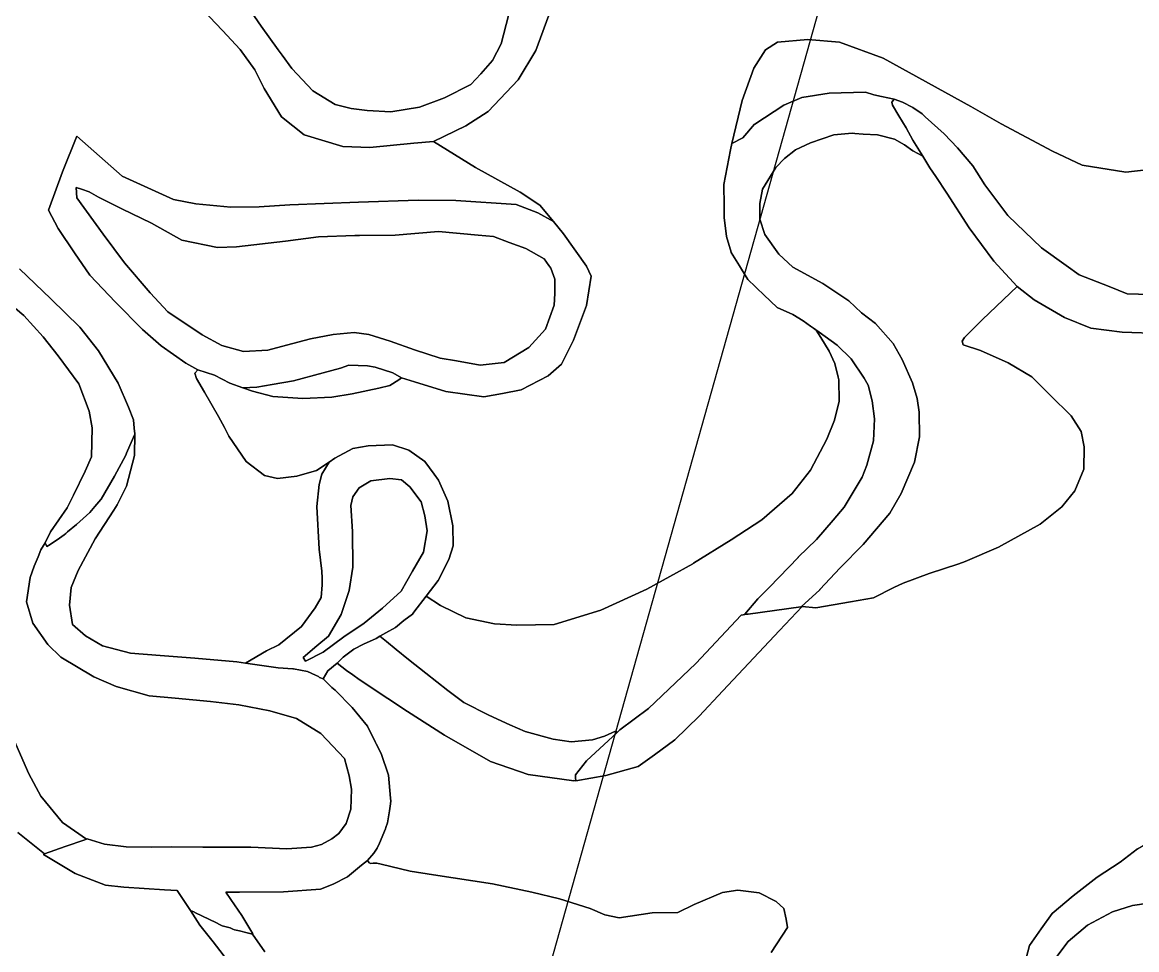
# Model space of a CAD drawing. Header units: inches. Extents: x 288635 to 1232953, y 676945 to 1655780.
# Drawn here: x 397102 to 421189, y 936147 to 956191 of the extents above; entities that cross this region are included whole.
import ezdxf

# ---------------------------------------------------------------- set-up
doc = ezdxf.new("R2010")
doc.units = ezdxf.units.IN
doc.header["$MEASUREMENT"] = 0
doc.layers.add('Images', color=7, linetype='Continuous')
picture_1 = doc.add_image_def('image12.jpg', size_in_pixel=(1536, 2752))

msp = doc.modelspace()

# ---------------------------------------------------------------- linework, layer by layer
at = {"color": 1}
for points in [[(401879.6, 956663.4603), (402265.6808, 956104.6592), (402631.4415, 955596.6582), (402716.5064, 955481.3159), (402931.1621, 955190.2573), (403383.283, 954712.7364), (403860.804, 954413.0158), (404211.3247, 954326.6556), (404556.7654, 954280.9355), (405064.7664, 954255.5355), (405684.5276, 954357.1357), (406228.0887, 954555.2561), (406797.0498, 954844.8167), (407010.4103, 955078.4971), (407264.4108, 955362.9777), (407452.3711, 955723.6584), (407721.6117, 956759.9805)], [(407721.6117, 956759.9805), (407452.3711, 955723.6584), (407264.4108, 955362.9777), (407010.4103, 955078.4971), (406797.0498, 954844.8167), (406228.0887, 954555.2561), (405684.5276, 954357.1357), (405064.7664, 954255.5355), (404556.7654, 954280.9355), (404211.3247, 954326.6556), (403860.804, 954413.0158), (403383.283, 954712.7364), (402931.1621, 955190.2573), (402716.5064, 955481.3159), (402631.4415, 955596.6582), (402265.6808, 956104.6592), (401879.6, 956663.4603)], [(400868.678, 956607.5802), (401427.4791, 956013.219), (401808.4799, 955601.7382), (402128.5205, 955159.7773), (402326.6409, 954758.4565), (402702.5617, 954148.8553), (403195.3226, 953757.6945), (404028.4443, 953508.774), (404612.6455, 953483.3739), (405567.6874, 953579.8941), (405992.7152, 953611.9239), (406894.417, 953053.1227), (407859.619, 952519.7217), (408291.4198, 952240.3211), (408580.7842, 951885.8497), (408242.4743, 952073.294), (407776.8067, 952253.2111), (406469.7624, 952337.8779), (405654.8441, 952348.4613), (404368.9665, 952300.8362), (402887.2969, 952247.9194), (402220.5456, 952200.2943), (401612.0027, 952195.0026), (400855.2928, 952269.0861), (400368.4585, 952364.3363), (399262.498, 952867.0456), (398277.611, 953730.859), (397967.7304, 952958.6975), (397668.0098, 952130.6558), (397876.2902, 951734.415), (398231.8909, 951211.174), (398562.0916, 950728.573), (399114.331, 950141.8318), (399701.7072, 949554.4557), (400103.8747, 949194.6216), (400633.0424, 948824.2042), (400896.4236, 948676.9569), (400827.6318, 948608.1651), (400864.6736, 948491.7482), (401039.2989, 948195.4142), (401340.9245, 947671.5382), (401470.451, 947430.5587), (401568.4667, 947248.204), (401944.1757, 946697.8696), (402335.7599, 946396.244), (402616.2187, 946332.7438), (403034.2613, 946380.3689), (403462.8871, 946507.3692), (403732.2912, 946686.9719), (403578.3584, 946422.5701), (403519.0916, 946202.4363), (403468.2915, 945728.3021), (403519.0916, 944805.4335), (403578.3584, 944331.2993), (403582.765, 944177.0696), (403586.8251, 944034.9653), (403561.425, 943755.5648), (403434.4248, 943535.431), (403138.0909, 943129.0302), (402647.0232, 942739.5627), (402379.6801, 942605.8912), (401923.4394, 942339.539), (401738.9046, 942365.5106), (400832.7049, 942444.8858), (400080.4873, 942505.491), (399437.025, 942557.3339), (398835.0967, 942716.0842), (398471.2939, 942927.7513), (398186.8663, 943179.106), (398123.7995, 943592.7063), (398160.4079, 943972.8576), (398312.5436, 944343.275), (398676.3464, 945024.5784), (399079.3511, 945645.8772), (399152.5974, 945758.7986), (399357.6499, 946162.289), (399529.6294, 946830.3633), (399536.244, 947293.3851), (399520.3834, 947415.1841), (399502.5231, 947595.31), (399400.6962, 947873.9943), (399172.0957, 948388.3453), (398746.6448, 949093.1967), (398346.594, 949601.1977), (397717.9428, 950217.149), (397038.4914, 950864.8502)], [(408532.7203, 956482.1296), (408202.5196, 955580.4278), (407821.5189, 954945.4265), (407173.8176, 954259.6252), (406691.2166, 953954.8245), (405992.7152, 953611.9239), (405567.6874, 953579.8941), (404612.6455, 953483.3739), (404028.4443, 953508.774), (403195.3226, 953757.6945), (402702.5617, 954148.8553), (402326.6409, 954758.4565), (402128.5205, 955159.7773), (401808.4799, 955601.7382), (401427.4791, 956013.219), (400868.678, 956607.5802)], [(421829.6469, 953053.1227), (420953.3451, 952951.5225), (420013.5433, 953103.9228), (419365.842, 953408.7235), (418260.9398, 953992.9246), (417600.5384, 954373.9254), (415708.2347, 955415.3275), (414768.4328, 955758.2282), (414082.6314, 955821.7283), (413422.2301, 955758.2282), (413168.2296, 955593.1278), (412914.2291, 955199.427), (412660.2286, 954500.9256), (412439.1337, 953572.3269), (412406.2281, 953434.1235), (412266.5278, 952684.822), (412274.7637, 952223.6106), (412270.8014, 952143.8701), (412273.9361, 951968.3289), (412324.7362, 951561.9281), (412424.8621, 951224.003), (412426.3364, 951219.0274), (412427.0584, 951217.8413), (412602.8137, 950929.1004), (412647.4614, 950855.7506), (412781.9371, 950634.8262), (412951.6889, 950471.8645), (412978.48, 950446.145), (413132.561, 950298.2273), (413416.9384, 950025.225), (413755.6883, 949871.9293), (413980.9574, 949738.9391), (414141.2963, 949625.7588), (414202.7314, 949582.3929), (414259.2784, 949533.3854), (414358.5914, 949376.6916), (414545.029, 949082.5345), (414661.3574, 948814.0843), (414738.2209, 948523.6207), (414748.2294, 948460.2333), (414754.5794, 948003.0324), (414659.3292, 947590.2815), (414487.8789, 947183.8807), (414138.6282, 946510.7794), (413738.5774, 946009.1284), (413084.5261, 945437.6272), (412424.1248, 945005.8264), (411611.3231, 944497.8254), (411596.6203, 944489.688), (410601.6711, 943939.0242), (409604.7191, 943488.1733), (408595.0671, 943177.0227), (407788.6155, 943157.9727), (407306.0145, 943189.7227), (406690.0633, 943323.073), (406143.9622, 943589.7735), (405832.8116, 943786.6239), (406093.1621, 944129.5246), (406321.7625, 944580.3755), (406417.0127, 944872.4761), (406410.6627, 945310.627), (406302.7125, 945844.0281), (406099.5121, 946294.879), (406000.7375, 946427.279), (405801.0615, 946694.9298), (405458.1608, 946942.5802), (405102.5601, 947056.8805), (404579.431, 947036.5369), (404246.0553, 946978.3285), (403859.7629, 946771.953), (403732.2912, 946686.9719), (403462.8871, 946507.3692), (403034.2613, 946380.3689), (402616.2187, 946332.7438), (402335.7599, 946396.244), (401944.1757, 946697.8696), (401568.4667, 947248.204), (401470.451, 947430.5587), (401340.9245, 947671.5382), (401039.2989, 948195.4142), (400864.6736, 948491.7482), (400827.6318, 948608.1651), (400896.4236, 948676.9569), (401255.6223, 948562.7121), (401584.3417, 948391.2063), (401867.4017, 948293.8093), (402076.4677, 948221.8726), (402515.6769, 948100.164), (403166.5532, 948063.1223), (403790.9711, 948089.5807), (404230.1803, 948158.3725), (404806.9731, 948280.0811), (405045.0986, 948338.2895), (405237.9278, 948464.4558), (405299.4105, 948504.6834), (405578.8111, 948422.1332), (406258.2624, 948212.5828), (407077.4141, 948098.2826), (407483.8149, 948168.1327), (407884.3066, 948245.3912), (408466.3911, 948549.6626), (408757.4334, 948801.0173), (409015.3213, 949319.3153), (409294.7218, 950068.6168), (409396.322, 950703.618), (409294.7218, 950919.5185), (408799.4208, 951618.0199), (408580.7842, 951885.8497), (408291.4198, 952240.3211), (407859.619, 952519.7217), (406894.417, 953053.1227), (405992.7152, 953611.9239), (406691.2166, 953954.8245), (407173.8176, 954259.6252), (407821.5189, 954945.4265), (408202.5196, 955580.4278), (408532.7203, 956482.1296)], [(421971.5076, 950291.5776), (420980.9056, 950323.3277), (420595.151, 950477.1562), (419945.8535, 950736.0785), (419666.9069, 950934.3921), (419133.0519, 951313.9297), (418402.8004, 952012.4311), (417907.4994, 952679.1824), (417647.1489, 953085.5832), (417316.9482, 953479.284), (417024.8477, 953777.7346), (416617.8487, 954146.747), (416548.5967, 954209.5355), (416351.7463, 954349.2358), (416130.292, 954467.6531), (415945.0833, 954525.8615), (415669.9161, 954589.3617), (415505.8741, 954626.4034), (415328.4301, 954680.6884), (414541.0285, 954655.2883), (413951.7473, 954563.8481), (413560.5866, 954401.2878), (412934.687, 953991.1193), (412930.9898, 953986.8725), (412929.3953, 953985.8276), (412674.8486, 953693.443), (412439.1337, 953572.3269), (412660.2286, 954500.9256), (412914.2291, 955199.427), (413168.2296, 955593.1278), (413422.2301, 955758.2282), (414082.6314, 955821.7283), (414768.4328, 955758.2282), (415708.2347, 955415.3275), (417600.5384, 954373.9254), (418260.9398, 953992.9246), (419365.842, 953408.7235), (420013.5433, 953103.9228), (420953.3451, 952951.5225), (421829.6469, 953053.1227)], [(421715.0068, 949467.5002), (420876.8052, 949492.9002), (420197.3538, 949581.8004), (419625.8527, 949810.4009), (418971.8014, 950191.4016), (418603.5006, 950477.1522), (418603.4969, 950477.1562), (418184.0381, 950934.3921), (418097.9998, 951028.1791), (417564.5987, 951745.7306), (417081.9978, 952495.032), (416843.9675, 952858.3415), (416720.0471, 953047.4832), (416566.4405, 953294.2892), (416347.4467, 953646.1556), (416206.2896, 953912.4031), (416050.9169, 954166.0275), (415913.3333, 954398.8613), (415897.4582, 954467.6531), (415945.0833, 954525.8615), (416130.292, 954467.6531), (416351.7463, 954349.2358), (416548.5967, 954209.5355), (416617.8487, 954146.747), (417024.8477, 953777.7346), (417316.9482, 953479.284), (417647.1489, 953085.5832), (417907.4994, 952679.1824), (418402.8004, 952012.4311), (419133.0519, 951313.9297), (419666.9069, 950934.3921), (419945.8535, 950736.0785), (420595.151, 950477.1562), (420980.9056, 950323.3277), (421971.5076, 950291.5776)], [(397038.4914, 950864.8502), (397717.9428, 950217.149), (398346.594, 949601.1977), (398746.6448, 949093.1967), (399172.0957, 948388.3453), (399400.6962, 947873.9943), (399502.5231, 947595.31), (399520.3834, 947415.1841), (399536.244, 947293.3851), (399530.8475, 947280.7592), (399530.9523, 947288.0934), (399376.3781, 946926.4423), (399354.5837, 946875.4509), (399347.5771, 946859.0579), (399337.5115, 946835.5079), (399095.8955, 946381.7413), (398806.9118, 945885.4429), (398799.9528, 945877.2879), (398668.2063, 945722.8976), (398561.0154, 945597.2832), (398270.1629, 945336.0299), (398079.8935, 945175.2389), (398043.1828, 945142.8471), (398005.889, 945109.9408), (397902.4386, 945044.4222), (397701.3312, 944901.2094), (397629.0426, 944864.0882), (397597.2926, 944940.2884), (397711.5928, 945175.2389), (398073.5435, 945695.9399), (398206.7851, 945968.976), (398460.8943, 946489.6915), (398596.1495, 946799.1488), (398611.3896, 947423.99), (398545.3494, 947789.7508), (398326.909, 948379.0319), (397879.8681, 948978.4731), (397554.7475, 949389.954), (397138.1866, 949857.3149), (396640.3456, 950268.7957)], [(396640.3456, 950268.7957), (397138.1866, 949857.3149), (397554.7475, 949389.954), (397879.8681, 948978.4731), (398326.909, 948379.0319), (398545.3494, 947789.7508), (398611.3896, 947423.99), (398596.1495, 946799.1488), (398460.8943, 946489.6915), (398206.7851, 945968.976), (398073.5435, 945695.9399), (397711.5928, 945175.2389), (397597.2926, 944940.2884), (397505.101, 944787.0197), (397445.8342, 944639.6994), (397360.8739, 944439.7989), (397275.3748, 944192.4622), (397189.3851, 943663.2944), (397328.2916, 943206.8873), (397652.4068, 942743.8655), (397936.8345, 942472.6671), (398651.2109, 942042.7183), (399127.4619, 941837.6658), (399841.8383, 941632.6133), (400404.079, 941586.3111), (401171.3722, 941513.5506), (401779.9151, 941440.79), (402454.6039, 941308.4981), (403025.1129, 941140.6416), (403554.2806, 940817.8493), (404067.5733, 940278.0983), (404168.1152, 939907.6808), (404215.7403, 939616.6386), (404205.1569, 939188.0127), (404099.3234, 938875.8038), (403942.4819, 938661.4537), (403792.4061, 938542.4281), (403570.1557, 938420.7196), (403353.1969, 938362.5111), (402818.7375, 938325.4694), (402040.861, 938362.5111), (401003.6922, 938362.5111), (400336.9409, 938367.8028), (399897.7317, 938362.5111), (399347.3972, 938367.8028), (398881.7296, 938426.0112), (398506.0206, 938542.4281), (398451.1146, 938523.516), (398487.0022, 938537.4147), (397968.8412, 938898.0954), (397501.4802, 939467.0565), (397242.3997, 939949.6575), (396912.199, 940701.499)], [(413290.2919, 936088.0384), (413640.8126, 936626.5195), (413615.4125, 936804.3199), (413560.5453, 937036.5479), (413395.445, 937188.9482), (413027.1443, 937373.0986), (412569.9433, 937436.5987), (412233.3927, 937385.7986), (411623.7914, 937125.4481), (411268.1907, 936953.9977), (410715.7396, 936941.2977), (410004.5382, 936833.3475), (409693.3876, 936903.1976), (409375.8869, 937036.5479), (408715.4856, 937246.0983), (408118.5844, 937392.1486), (407267.6827, 937569.949), (405989.0796, 937765.6071), (405483.3292, 937842.9995), (405070.5969, 937946.1825), (404856.6293, 937995.1889), (404761.3791, 938017.4139), (404685.1789, 938020.5889), (404637.5538, 938007.8889), (404599.4538, 938023.7639), (404564.5287, 938077.739), (404701.054, 938230.1393), (404774.0791, 938344.4396), (404821.0337, 938447.0998), (404949.9281, 938757.4013), (404956.6378, 938790.5966), (404998.9085, 938891.6788), (405041.242, 939145.6793), (405049.9355, 939252.175), (405070.5783, 939354.3025), (405061.0002, 939420.1518), (405014.7836, 939918.2642), (404856.0333, 940389.2235), (404754.0591, 940593.1719), (404746.7277, 940611.6051), (404738.8853, 940623.5196), (404559.6993, 940981.8914), (404231.6153, 941384.0588), (403861.1979, 941754.4762), (403826.6634, 941783.3409), (403793.2755, 941816.2368), (403603.7585, 942002.9613), (403707.9174, 942172.8991), (403911.0202, 942337.5144), (404112.7821, 942182.1609), (404244.3656, 942086.7961), (404385.8353, 941984.2661), (405001.7865, 941577.8653), (405427.2374, 941298.4647), (406227.339, 940784.1137), (407224.291, 940212.6126), (408037.0926, 939933.212), (409020.7695, 939799.2966), (409024.1743, 939804.8452), (409026.0612, 939804.5883), (409063.8897, 939799.4384), (409715.8243, 939909.5053), (410410.0924, 940104.239), (410767.5849, 940355.232), (411205.7358, 940685.4326), (411732.7869, 941193.4336), (412240.7879, 941739.5347), (413466.3403, 943047.6374), (413955.2913, 943561.9884), (414253.7419, 943536.5883), (415003.0434, 943663.5886), (415498.3444, 943752.4888), (415942.5785, 943972.4067), (416139.6957, 944069.9894), (416704.8468, 944279.5398), (417345.7989, 944489.688), (417479.5484, 944533.5403), (418203.4498, 944844.6909), (419105.1516, 945346.342), (419568.7025, 945720.9927), (419854.4531, 946063.8934), (420044.9535, 946533.7943), (420051.3035, 947016.3953), (419987.8034, 947346.596), (419771.903, 947683.1466), (419321.0521, 948133.9975), (418921.0013, 948527.6983), (418413.0002, 948832.4989), (417809.749, 949099.1995), (417441.4483, 949219.8497), (417416.0482, 949302.3999), (417470.5288, 949376.6916), (417485.8984, 949397.6501), (417854.1991, 949765.9508), (418603.5006, 950477.1522), (418971.8014, 950191.4016), (419625.8527, 949810.4009), (420197.3538, 949581.8004), (420876.8052, 949492.9002), (420876.8052, 949492.9002), (421715.0068, 949467.5002)], [(396912.199, 940701.499), (397242.3997, 939949.6575), (397501.4802, 939467.0565), (397968.8412, 938898.0954), (398487.0022, 938537.4147), (398451.1146, 938523.516), (398029.7696, 938378.3861), (397584.1857, 938216.3557), (397008.7192, 938679.655)], [(397008.7192, 938679.655), (397584.1857, 938216.3557), (397564.102, 938209.0525), (397567.6246, 938206.966), (397558.8103, 938203.7608), (398246.7283, 937796.3016), (398897.6046, 937542.3011), (399299.7721, 937499.9677), (400178.1905, 937441.7592), (400448.423, 937427.2306), (400739.1083, 936997.2584), (400941.3173, 936677.9846), (401229.1845, 936313.9172), (401606.2718, 935820.3544)], [(418701.0667, 935581.0887), (418870.4004, 936241.49), (419123.2641, 936594.6272), (419361.468, 936927.2914), (419818.6689, 937308.2921), (420335.1366, 937714.6929), (420834.671, 938036.4269), (421207.205, 938324.2942), (421537.4057, 938519.0279), (421816.8063, 938569.828), (422104.6735, 938510.5612), (422553.4077, 938281.9607), (423086.8088, 937689.2929), (423172.2875, 937541.6478), (423172.2875, 937541.6478), (423459.3429, 937045.8249), (423943.1592, 935912.1061)], [(421207.205, 938324.2942), (420834.671, 938036.4269), (420335.1366, 937714.6929), (419818.6689, 937308.2921), (419361.468, 936927.2914), (419123.2641, 936594.6272), (418870.4004, 936241.49), (418701.0667, 935581.0887)], [(402342.8138, 936097.8625), (402077.9027, 936483.9657), (402073.2808, 936491.6688), (402083.1944, 936489.2574), (401845.0689, 936886.1332), (401612.2351, 937230.0922), (401504.6946, 937388.8425), (401797.4438, 937388.8425), (402744.654, 937399.4258), (403548.9889, 937452.3426), (403818.8645, 937563.4678), (404128.0506, 937722.6077), (404434.3534, 937976.1388), (404564.5287, 938077.739), (404599.4538, 938023.7639), (404599.4538, 938023.7639), (404637.5538, 938007.8889), (404685.1789, 938020.5889), (404761.3791, 938017.4139), (404856.6293, 937995.1889), (405070.5969, 937946.1825), (405483.3292, 937842.9995), (405989.0796, 937765.6071), (407267.6827, 937569.949), (408118.5844, 937392.1486), (408715.4856, 937246.0983), (409375.8869, 937036.5479), (409693.3876, 936903.1976), (410004.5382, 936833.3475), (410715.7396, 936941.2977), (411268.1907, 936953.9977), (411623.7914, 937125.4481), (412233.3927, 937385.7986), (412569.9433, 937436.5987), (413027.1443, 937373.0986), (413395.445, 937188.9482), (413560.5453, 937036.5479), (413615.4125, 936804.3199), (413640.8126, 936626.5195), (413290.2919, 936088.0384)], [(422641.2496, 935897.8838), (422498.3743, 936326.5096), (422350.2073, 936691.6353), (422037.9984, 937019.7193), (421810.4563, 937125.5529), (421445.3305, 937152.0113), (421096.0798, 937104.3862), (420667.454, 936966.8026), (420127.7029, 936675.7603), (419704.3687, 936321.2179), (419466.2432, 935998.4256)], [(419466.2432, 935998.4256), (419704.3687, 936321.2179), (420127.7029, 936675.7603), (420667.454, 936966.8026), (421096.0798, 937104.3862), (421445.3305, 937152.0113), (421810.4563, 937125.5529), (422037.9984, 937019.7193), (422350.2073, 936691.6353), (422498.3743, 936326.5096), (422641.2496, 935897.8838)], [(401606.2718, 935820.3544), (401229.1845, 936313.9172), (400941.3173, 936677.9846), (400739.1083, 936997.2584), (400821.1831, 936958.1297), (400831.8069, 936953.0649), (401148.2149, 936802.2192), (401194.1926, 936780.2996), (401244.4611, 936759.7598), (401424.9414, 936665.0076), (401594.3755, 936616.784), (401649.2024, 936594.3816), (401686.3186, 936579.2159), (401797.5508, 936552.1594), (401961.8594, 936512.1924), (402077.9027, 936483.9657), (402342.8138, 936097.8625)]]:
    msp.add_lwpolyline(points, dxfattribs=at)
for points in [[(416206.2896, 953912.4031), (416347.4467, 953646.1556), (416566.4405, 953294.2892), (416347.2508, 953409.3176), (416167.3338, 953541.6096), (415950.375, 953663.3182), (415585.2493, 953758.5683), (415274.1897, 953774.9877), (415093.6755, 953787.6237), (415038.6578, 953791.4749), (414642.417, 953760.9948), (414139.496, 953583.1945), (413814.3754, 953430.7942), (413575.8809, 953250.2289), (413391.8879, 953051.3175), (413102.3273, 952583.9565), (413041.3672, 952274.0759), (413046.4472, 951933.7152), (413148.0474, 951603.5146), (413452.848, 951181.8737), (413757.6486, 950897.3931), (414407.8899, 950541.7924), (414966.691, 950170.9517), (415241.0116, 949911.8712), (415540.7322, 949678.1907), (415921.733, 949246.3898), (416119.8533, 948906.0292), (416343.3738, 948398.0281), (416444.974, 948062.7475), (416485.6141, 947763.0269), (416495.7741, 947229.6258), (416384.0139, 946686.0647), (416094.4533, 946005.3434), (415850.6128, 945578.6225), (415276.5717, 944902.9812), (414778.7307, 944400.0602), (414341.8498, 943932.6992), (414339.3623, 943930.4074), (414336.5581, 943927.4075), (413937.2551, 943559.5104), (413931.4325, 943554.1458), (412789.6874, 943397.2819), (412761.804, 943398.0157), (412721.1149, 943399.0865), (413000.5154, 943729.2871), (413249.4359, 943983.2876), (413869.1972, 944623.3689), (413873.0014, 944627.1243), (413874.4889, 944628.6606), (414265.8852, 945015.039), (414631.1987, 945431.0905), (414864.8791, 945710.4911), (415256.0399, 946360.7324), (415357.6401, 946619.8129), (415499.8804, 947148.134), (415520.2005, 947620.5749), (415469.4004, 948006.6557), (415388.1202, 948347.0164), (415296.68, 948499.4167), (415017.2795, 948915.9775), (414717.5589, 949215.6981), (414326.3981, 949495.0987), (414202.7314, 949582.3929), (414141.2963, 949625.7588), (413980.9574, 949738.9391), (413755.6883, 949871.9293), (413416.9384, 950025.225), (413132.561, 950298.2273), (412978.48, 950446.145), (412951.6889, 950471.8645), (412781.9371, 950634.8262), (412647.4614, 950855.7506), (412602.8137, 950929.1004), (412427.0584, 951217.8413), (412426.3364, 951219.0274), (412424.8621, 951224.003), (412324.7362, 951561.9281), (412273.9361, 951968.3289), (412270.8014, 952143.8701), (412274.7637, 952223.6106), (412266.5278, 952684.822), (412406.2281, 953434.1235), (412439.1337, 953572.3269), (412674.8486, 953693.443), (412929.3953, 953985.8276), (412930.9898, 953986.8725), (412934.687, 953991.1193), (413560.5866, 954401.2878), (413951.7473, 954563.8481), (414541.0285, 954655.2883), (415328.4301, 954680.6884), (415505.8741, 954626.4034), (415669.9161, 954589.3617), (415945.0833, 954525.8615), (415897.4582, 954467.6531), (415913.3333, 954398.8613), (416050.9169, 954166.0275), (416206.2896, 953912.4031)], [(399262.498, 952867.0456), (400368.4585, 952364.3363), (400855.2928, 952269.0861), (401612.0027, 952195.0026), (402220.5456, 952200.2943), (402887.2969, 952247.9194), (404368.9665, 952300.8362), (405654.8441, 952348.4613), (406469.7624, 952337.8779), (407776.8067, 952253.2111), (408242.4743, 952073.294), (408580.7842, 951885.8497), (408799.4208, 951618.0199), (409294.7218, 950919.5185), (409396.322, 950703.618), (409294.7218, 950068.6168), (409015.3213, 949319.3153), (408757.4334, 948801.0173), (408466.3911, 948549.6626), (407884.3066, 948245.3912), (407483.8149, 948168.1327), (407077.4141, 948098.2826), (406258.2624, 948212.5828), (405578.8111, 948422.1332), (405299.4105, 948504.6834), (405109.8013, 948617.8288), (404728.8006, 948734.2457), (404564.7586, 948765.9958), (404157.2994, 948781.8708), (403977.3824, 948718.3707), (403606.965, 948617.8288), (402966.6721, 948443.2034), (402501.0045, 948363.8283), (402167.6288, 948305.6198), (401867.4017, 948293.8093), (401584.3417, 948391.2063), (401255.6223, 948562.7121), (400896.4236, 948676.9569), (400633.0424, 948824.2042), (400103.8747, 949194.6216), (399701.7072, 949554.4557), (399114.331, 950141.8318), (398562.0916, 950728.573), (398231.8909, 951211.174), (397876.2902, 951734.415), (397668.0098, 952130.6558), (397967.7304, 952958.6975), (398277.611, 953730.859), (399262.498, 952867.0456)], [(415003.0434, 943663.5886), (414253.7419, 943536.5883), (413955.2913, 943561.9884), (413937.2551, 943559.5104), (414336.5581, 943927.4075), (414339.3623, 943930.4074), (414341.8498, 943932.6992), (414778.7307, 944400.0602), (415276.5717, 944902.9812), (415850.6128, 945578.6225), (416094.4533, 946005.3434), (416384.0139, 946686.0647), (416495.7741, 947229.6258), (416485.6141, 947763.0269), (416444.974, 948062.7475), (416343.3738, 948398.0281), (416119.8533, 948906.0292), (415921.733, 949246.3898), (415540.7322, 949678.1907), (415241.0116, 949911.8712), (414966.691, 950170.9517), (414407.8899, 950541.7924), (413757.6486, 950897.3931), (413452.848, 951181.8737), (413148.0474, 951603.5146), (413046.4472, 951933.7152), (413041.3672, 952274.0759), (413102.3273, 952583.9565), (413391.8879, 953051.3175), (413575.8809, 953250.2289), (413814.3754, 953430.7942), (414139.496, 953583.1945), (414642.417, 953760.9948), (415038.6578, 953791.4749), (415093.6755, 953787.6237), (415274.1897, 953774.9877), (415585.2493, 953758.5683), (415950.375, 953663.3182), (416167.3338, 953541.6096), (416347.2508, 953409.3176), (416566.4405, 953294.2892), (416720.0471, 953047.4832), (416843.9675, 952858.3415), (417081.9978, 952495.032), (417564.5987, 951745.7306), (418097.9998, 951028.1791), (418184.0381, 950934.3921), (418603.4969, 950477.1562), (418603.5006, 950477.1522), (417854.1991, 949765.9508), (417485.8984, 949397.6501), (417470.5288, 949376.6916), (417416.0482, 949302.3999), (417441.4483, 949219.8497), (417809.749, 949099.1995), (418413.0002, 948832.4989), (418921.0013, 948527.6983), (419321.0521, 948133.9975), (419771.903, 947683.1466), (419987.8034, 947346.596), (420051.3035, 947016.3953), (420044.9535, 946533.7943), (419854.4531, 946063.8934), (419568.7025, 945720.9927), (419105.1516, 945346.342), (418203.4498, 944844.6909), (417479.5484, 944533.5403), (417345.7989, 944489.688), (416704.8468, 944279.5398), (416139.6957, 944069.9894), (415942.5785, 943972.4067), (415498.3444, 943752.4888), (415003.0434, 943663.5886)], [(401415.7378, 949205.553), (401881.4054, 949078.5527), (402406.3398, 949103.9528), (402812.7406, 949214.0197), (403329.2083, 949349.4866), (403820.2759, 949442.6201), (404277.4769, 949484.9535), (404590.7441, 949442.6201), (405056.4117, 949298.6865), (405581.3461, 949112.4195), (406131.6806, 948934.6191), (406489.1866, 948871.5298), (406995.2823, 948782.2188), (407520.2167, 948841.4856), (408053.6177, 949163.2196), (408409.2184, 949561.1537), (408595.4855, 950077.6214), (408612.4189, 950331.6219), (408612.4189, 950636.4225), (408527.752, 950873.4896), (408484.6128, 950934.3921), (408383.8184, 951076.6901), (407985.8843, 951305.2905), (407621.8169, 951432.2908), (407283.1495, 951559.291), (406957.1465, 951589.6525), (406097.0622, 951669.7545), (405158.0119, 951593.1578), (404387.5437, 951584.6911), (404291.0662, 951580.9804), (403507.0086, 951550.8243), (402787.3405, 951457.6908), (401729.0051, 951339.1572), (401322.6043, 951322.2239), (400552.1361, 951483.0909), (399891.7347, 951847.1583), (399256.7335, 952160.4256), (398748.7325, 952414.4261), (398545.5321, 952524.4929), (398384.6651, 952583.7597), (398266.1315, 952617.6265), (398283.0649, 952397.4927), (398850.3327, 951610.0911), (399307.5336, 950992.0232), (399866.3347, 950340.0886), (400247.3355, 949933.6878), (400992.4036, 949434.1534), (401415.7378, 949205.553)], [(400552.1361, 951483.0909), (401322.6043, 951322.2239), (401729.0051, 951339.1572), (402787.3405, 951457.6908), (403507.0086, 951550.8243), (404291.0662, 951580.9804), (404387.5437, 951584.6911), (405158.0119, 951593.1578), (406097.0622, 951669.7545), (406957.1465, 951589.6525), (407283.1495, 951559.291), (407621.8169, 951432.2908), (407985.8843, 951305.2905), (408383.8184, 951076.6901), (408484.6128, 950934.3921), (408527.752, 950873.4896), (408612.4189, 950636.4225), (408612.4189, 950331.6219), (408595.4855, 950077.6214), (408409.2184, 949561.1537), (408053.6177, 949163.2196), (407520.2167, 948841.4856), (406995.2823, 948782.2188), (406489.1866, 948871.5298), (406131.6806, 948934.6191), (405581.3461, 949112.4195), (405056.4117, 949298.6865), (404590.7441, 949442.6201), (404277.4769, 949484.9535), (403820.2759, 949442.6201), (403329.2083, 949349.4866), (402812.7406, 949214.0197), (402406.3398, 949103.9528), (401881.4054, 949078.5527), (401415.7378, 949205.553), (400992.4036, 949434.1534), (400247.3355, 949933.6878), (399866.3347, 950340.0886), (399307.5336, 950992.0232), (398850.3327, 951610.0911), (398283.0649, 952397.4927), (398266.1315, 952617.6265), (398384.6651, 952583.7597), (398545.5321, 952524.4929), (398748.7325, 952414.4261), (399256.7335, 952160.4256), (399891.7347, 951847.1583), (400552.1361, 951483.0909)], [(412636.8301, 943380.8456), (411663.1615, 942330.9768), (410638.6928, 941357.3082), (410020.6249, 940900.1073), (409966.9304, 940850.203), (409923.2993, 940872.0185), (409684.5388, 940765.3383), (409425.4583, 940684.0581), (408963.1774, 940638.338), (408577.0966, 940699.2981), (407967.4954, 940861.8585), (407642.3747, 941009.1788), (407185.1738, 941217.4592), (406646.6927, 941491.7797), (406296.172, 941745.7802), (405823.7311, 942121.701), (405451.1771, 942420.3355), (405183.6498, 942634.782), (404972.7565, 942810.0314), (404830.287, 942920.2076), (404962.6799, 942995.8607), (405165.8803, 943112.7009), (405345.7092, 943263.5836), (405534.1623, 943399.9641), (405567.4997, 943443.1258), (405832.8116, 943786.6239), (406143.9622, 943589.7735), (406690.0633, 943323.073), (407306.0145, 943189.7227), (407788.6155, 943157.9727), (408595.0671, 943177.0227), (409604.7191, 943488.1733), (410601.6711, 943939.0242), (411596.6203, 944489.688), (411611.3231, 944497.8254), (412424.1248, 945005.8264), (413084.5261, 945437.6272), (413738.5774, 946009.1284), (414138.6282, 946510.7794), (414487.8789, 947183.8807), (414659.3292, 947590.2815), (414754.5794, 948003.0324), (414748.2294, 948460.2333), (414738.2209, 948523.6207), (414661.3574, 948814.0843), (414545.029, 949082.5345), (414358.5914, 949376.6916), (414259.2784, 949533.3854), (414202.7314, 949582.3929), (414326.3981, 949495.0987), (414717.5589, 949215.6981), (415017.2795, 948915.9775), (415296.68, 948499.4167), (415388.1202, 948347.0164), (415469.4004, 948006.6557), (415520.2005, 947620.5749), (415499.8804, 947148.134), (415357.6401, 946619.8129), (415256.0399, 946360.7324), (414864.8791, 945710.4911), (414631.1987, 945431.0905), (414265.8852, 945015.039), (413874.4889, 944628.6606), (413873.0014, 944627.1243), (413869.1972, 944623.3689), (413249.4359, 943983.2876), (413000.5154, 943729.2871), (412721.1149, 943399.0865), (412761.804, 943398.0157), (412636.8301, 943380.8456)], [(403790.9711, 948089.5807), (403166.5532, 948063.1223), (402515.6769, 948100.164), (402076.4677, 948221.8726), (401867.4017, 948293.8093), (402167.6288, 948305.6198), (402501.0045, 948363.8283), (402966.6721, 948443.2034), (403606.965, 948617.8288), (403977.3824, 948718.3707), (404157.2994, 948781.8708), (404564.7586, 948765.9958), (404728.8006, 948734.2457), (405109.8013, 948617.8288), (405299.4105, 948504.6834), (405237.9278, 948464.4558), (405045.0986, 948338.2895), (404806.9731, 948280.0811), (404230.1803, 948158.3725), (403790.9711, 948089.5807)], [(399536.244, 947293.3851), (399529.6294, 946830.3633), (399357.6499, 946162.289), (399152.5974, 945758.7986), (399079.3511, 945645.8772), (398676.3464, 945024.5784), (398312.5436, 944343.275), (398160.4079, 943972.8576), (398123.7995, 943592.7063), (398186.8663, 943179.106), (398471.2939, 942927.7513), (398835.0967, 942716.0842), (399437.025, 942557.3339), (400080.4873, 942505.491), (400832.7049, 942444.8858), (401738.9046, 942365.5106), (401923.4394, 942339.539), (402631.8752, 942239.8333), (402945.7378, 942220.1438), (402965.5713, 942216.2421), (403268.5301, 942156.6437), (403438.5162, 942081.0945), (403506.6556, 942050.8102), (403511.986, 942046.355), (403527.3241, 942033.5351), (403603.7585, 942002.9613), (403793.2755, 941816.2368), (403826.6634, 941783.3409), (403861.1979, 941754.4762), (404231.6153, 941384.0588), (404559.6993, 940981.8914), (404738.8853, 940623.5196), (404746.7277, 940611.6051), (404754.0591, 940593.1719), (404856.0333, 940389.2235), (405014.7836, 939918.2642), (405061.0002, 939420.1518), (405070.5783, 939354.3025), (405049.9355, 939252.175), (405041.242, 939145.6793), (404998.9085, 938891.6788), (404956.6378, 938790.5966), (404949.9281, 938757.4013), (404821.0337, 938447.0998), (404774.0791, 938344.4396), (404701.054, 938230.1393), (404564.5287, 938077.739), (404434.3534, 937976.1388), (404128.0506, 937722.6077), (403818.8645, 937563.4678), (403548.9889, 937452.3426), (402744.654, 937399.4258), (401797.4438, 937388.8425), (401504.6946, 937388.8425), (401612.2351, 937230.0922), (401845.0689, 936886.1332), (402083.1944, 936489.2574), (402073.2808, 936491.6688), (402077.9027, 936483.9657), (401961.8594, 936512.1924), (401797.5508, 936552.1594), (401686.3186, 936579.2159), (401649.2024, 936594.3816), (401594.3755, 936616.784), (401424.9414, 936665.0076), (401244.4611, 936759.7598), (401194.1926, 936780.2996), (401148.2149, 936802.2192), (400831.8069, 936953.0649), (400821.1831, 936958.1297), (400739.1083, 936997.2584), (400448.423, 937427.2306), (400178.1905, 937441.7592), (399299.7721, 937499.9677), (398897.6046, 937542.3011), (398246.7283, 937796.3016), (397558.8103, 938203.7608), (397567.6246, 938206.966), (397564.102, 938209.0525), (397584.1857, 938216.3557), (398029.7696, 938378.3861), (398451.1146, 938523.516), (398506.0206, 938542.4281), (398881.7296, 938426.0112), (399347.3972, 938367.8028), (399897.7317, 938362.5111), (400336.9409, 938367.8028), (401003.6922, 938362.5111), (402040.861, 938362.5111), (402818.7375, 938325.4694), (403353.1969, 938362.5111), (403570.1557, 938420.7196), (403792.4061, 938542.4281), (403942.4819, 938661.4537), (404099.3234, 938875.8038), (404205.1569, 939188.0127), (404215.7403, 939616.6386), (404168.1152, 939907.6808), (404067.5733, 940278.0983), (403554.2806, 940817.8493), (403025.1129, 941140.6416), (402454.6039, 941308.4981), (401779.9151, 941440.79), (401171.3722, 941513.5506), (400404.079, 941586.3111), (399841.8383, 941632.6133), (399127.4619, 941837.6658), (398651.2109, 942042.7183), (397936.8345, 942472.6671), (397652.4068, 942743.8655), (397328.2916, 943206.8873), (397189.3851, 943663.2944), (397275.3748, 944192.4622), (397360.8739, 944439.7989), (397445.8342, 944639.6994), (397505.101, 944787.0197), (397597.2926, 944940.2884), (397629.0426, 944864.0882), (397701.3312, 944901.2094), (397902.4386, 945044.4222), (398005.889, 945109.9408), (398043.1828, 945142.8471), (398079.8935, 945175.2389), (398270.1629, 945336.0299), (398561.0154, 945597.2832), (398668.2063, 945722.8976), (398799.9528, 945877.2879), (398806.9118, 945885.4429), (399095.8955, 946381.7413), (399337.5115, 946835.5079), (399347.5771, 946859.0579), (399354.5837, 946875.4509), (399376.3781, 946926.4423), (399530.9523, 947288.0934), (399530.8475, 947280.7592), (399536.244, 947293.3851)], [(406000.7375, 946427.279), (406099.5121, 946294.879), (406302.7125, 945844.0281), (406410.6627, 945310.627), (406417.0127, 944872.4761), (406321.7625, 944580.3755), (406093.1621, 944129.5246), (405832.8116, 943786.6239), (405567.4997, 943443.1258), (405534.1623, 943399.9641), (405345.7092, 943263.5836), (405165.8803, 943112.7009), (404962.6799, 942995.8607), (404830.287, 942920.2076), (404749.3195, 942873.9405), (404480.0789, 942746.9402), (404266.7185, 942640.26), (404038.1181, 942467.5396), (403911.0202, 942337.5144), (403707.9174, 942172.8991), (403603.7585, 942002.9613), (403527.3241, 942033.5351), (403511.986, 942046.355), (403506.6556, 942050.8102), (403438.5162, 942081.0945), (403268.5301, 942156.6437), (402965.5713, 942216.2421), (402945.7378, 942220.1438), (402631.8752, 942239.8333), (401923.4394, 942339.539), (402379.6801, 942605.8912), (402647.0232, 942739.5627), (403138.0909, 943129.0302), (403434.4248, 943535.431), (403561.425, 943755.5648), (403586.8251, 944034.9653), (403582.765, 944177.0696), (403578.3584, 944331.2993), (403519.0916, 944805.4335), (403468.2915, 945728.3021), (403519.0916, 946202.4363), (403578.3584, 946422.5701), (403732.2912, 946686.9719), (403859.7629, 946771.953), (404246.0553, 946978.3285), (404579.431, 947036.5369), (405102.5601, 947056.8805), (405458.1608, 946942.5802), (405801.0615, 946694.9298), (406000.7375, 946427.279)], [(403173.1442, 942461.1339), (403223.9443, 942384.9338), (403604.9451, 942575.4342), (404049.446, 942911.9848), (404487.5968, 943204.0854), (404887.6476, 943527.9361), (405294.0485, 943896.2368), (405535.3489, 944328.0377), (405776.6494, 944740.7885), (405852.8496, 945197.9894), (405802.0495, 945521.8401), (405725.8493, 945826.6407), (405478.1988, 946150.4913), (405300.3985, 946302.8916), (405046.398, 946328.2917), (404633.6471, 946283.8416), (404385.9966, 946131.4413), (404246.2964, 945934.5909), (404201.3234, 945749.2147), (404239.9464, 945185.2894), (404246.2964, 944416.9378), (404170.0962, 943908.9368), (403992.2959, 943394.5858), (403719.2453, 942924.6849), (403465.2448, 942715.1344), (403173.1442, 942461.1339)], [(403604.9451, 942575.4342), (403223.9443, 942384.9338), (403173.1442, 942461.1339), (403465.2448, 942715.1344), (403719.2453, 942924.6849), (403992.2959, 943394.5858), (404170.0962, 943908.9368), (404246.2964, 944416.9378), (404239.9464, 945185.2894), (404201.3234, 945749.2147), (404246.2964, 945934.5909), (404385.9966, 946131.4413), (404633.6471, 946283.8416), (405046.398, 946328.2917), (405300.3985, 946302.8916), (405478.1988, 946150.4913), (405725.8493, 945826.6407), (405802.0495, 945521.8401), (405852.8496, 945197.9894), (405776.6494, 944740.7885), (405535.3489, 944328.0377), (405294.0485, 943896.2368), (404887.6476, 943527.9361), (404487.5968, 943204.0854), (404049.446, 942911.9848), (403604.9451, 942575.4342)], [(413955.2913, 943561.9884), (413466.3403, 943047.6374), (412240.7879, 941739.5347), (411732.7869, 941193.4336), (411205.7358, 940685.4326), (410767.5849, 940355.232), (410410.0924, 940104.239), (409715.8243, 939909.5053), (409063.8897, 939799.4384), (409059.873, 939859.689), (409055.423, 939926.4387), (409299.7595, 940229.7529), (409961.6387, 940844.9113), (409961.3774, 940845.042), (409966.9304, 940850.203), (410020.6249, 940900.1073), (410638.6928, 941357.3082), (411663.1615, 942330.9768), (412636.8301, 943380.8456), (412761.804, 943398.0157), (412789.6874, 943397.2819), (413931.4325, 943554.1458), (413937.2551, 943559.5104), (413955.2913, 943561.9884)], [(408577.0966, 940699.2981), (408963.1774, 940638.338), (409425.4583, 940684.0581), (409684.5388, 940765.3383), (409923.2993, 940872.0185), (409966.9304, 940850.203), (409961.3774, 940845.042), (409961.6387, 940844.9113), (409299.7595, 940229.7529), (409055.423, 939926.4387), (409059.873, 939859.689), (409063.8897, 939799.4384), (409026.0612, 939804.5883), (409024.1743, 939804.8452), (409020.7695, 939799.2966), (408037.0926, 939933.212), (407224.291, 940212.6126), (406227.339, 940784.1137), (405427.2374, 941298.4647), (405001.7865, 941577.8653), (404385.8353, 941984.2661), (404244.3656, 942086.7961), (404112.7821, 942182.1609), (403911.0202, 942337.5144), (404038.1181, 942467.5396), (404266.7185, 942640.26), (404480.0789, 942746.9402), (404749.3195, 942873.9405), (404830.287, 942920.2076), (404972.7565, 942810.0314), (405183.6498, 942634.782), (405451.1771, 942420.3355), (405823.7311, 942121.701), (406296.172, 941745.7802), (406646.6927, 941491.7797), (407185.1738, 941217.4592), (407642.3747, 941009.1788), (407967.4954, 940861.8585), (408577.0966, 940699.2981)]]:
    msp.add_lwpolyline(points, close=True, dxfattribs=at)

# ---------------------------------------------------------------- pictures from other files: only their frames are drawn
at = {"layer": 'Images'}
image = msp.add_image(picture_1, insert=(408333.6643, 935188.4303), size_in_units=(32572.1115, 58358.3664), rotation=-15.719588022, dxfattribs=at)
image.dxf.flags = 7

doc.saveas('drawing.dxf')
